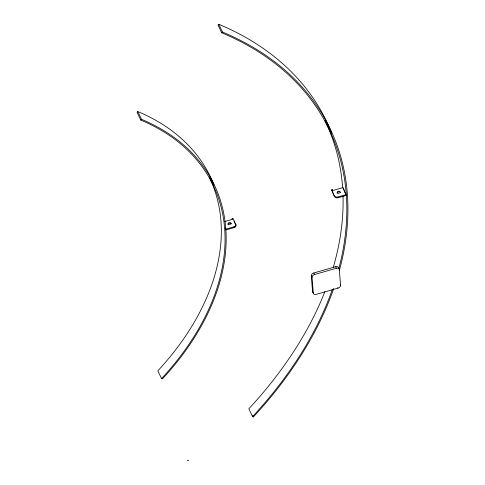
<?xml version="1.0" encoding="UTF-8"?>
<svg xmlns="http://www.w3.org/2000/svg" width="485" height="485" viewBox="0 0 485 485"><rect width="100%" height="100%" fill="white"/><g stroke="black" fill="none" stroke-linecap="round" stroke-linejoin="round"><path stroke-width="0.73" d="M188.035 460.265L188.028 460.344M187.834 460.489L187.956 460.562M137.795 111.562L137.067 112.35L140.808 120.116A265.495 176.613 -25.7 0 1 161.578 378.597L162.396 378.937A266.647 177.383 -25.7 0 0 141.529 119.328L137.795 111.562A266.647 177.383 -25.7 0 1 213.982 185.027M331.679 133.169A395.354 263.003 -25.7 0 0 218.717 24.25L217.989 25.032L221.73 32.798A394.202 262.233 -25.7 0 1 338.791 268.702M140.808 120.116L141.529 119.328M221.73 32.798L222.457 32.016L218.717 24.25M188.077 460.265L187.81 460.18M230.472 224.603L229.272 224.767M232.23 219.299L232.169 218.505L232.988 218.268L235.856 224.888A2.886 2.085 -4.6 0 1 234.061 227.617L225.883 229.957L225.21 227.895M331.655 189.962L332.474 189.732L332.849 190.508L342.931 187.61L346.363 195.394L338.184 197.741A2.886 2.085 -4.6 0 1 334.523 196.583L331.655 189.962L334.523 196.583M224.622 221.554L232.545 219.281L232.169 218.505M225.822 229.162L234 226.816A2.886 2.085 -4.6 0 0 235.789 224.094M334.462 195.788A2.886 2.085 -4.6 0 0 338.118 196.946L346.296 194.6M313.862 272.952L335.668 266.695A2.886 1.922 -25.7 0 1 338.554 267.902L339.3 269.454L340.579 285.35A2.886 1.922 -25.7 0 1 338.015 288.12L316.208 294.371A2.886 1.922 -25.7 0 1 313.322 293.17L312.576 291.618L311.297 275.722A2.886 1.922 -25.7 0 1 313.862 272.952L314.607 274.504A2.886 1.922 -25.7 0 0 312.043 277.274L313.322 293.17M314.607 274.504L336.414 268.253A2.886 1.922 -25.7 0 1 339.3 269.454M339.221 193.43L338.3 193.491M324.914 291.637A394.202 262.233 -25.7 0 1 248.835 408.825L252.576 416.591L253.394 416.93A395.354 263.003 -25.7 0 0 333.741 288.496M345.75 194.127L342.931 187.61M335.668 266.695L336.414 268.253M340.331 284.828L340.579 285.35M337.76 287.599L338.015 288.12M311.297 275.722L312.043 277.274M233.982 221.008L235.856 224.888M252.77 415.639L253.394 416.93M161.578 378.597L157.843 370.831A265.495 176.613 -25.7 0 0 209.502 177.595M338.118 196.946L338.184 197.741M337.239 193.188L337.202 192.794A1.588 1.146 -4.6 0 1 338.19 191.296A1.588 1.146 -4.6 0 1 340.203 191.933L340.27 192.727A1.588 1.146 -4.6 0 0 338.403 192.054A1.588 1.146 -4.6 0 0 337.196 193.369M332.474 189.732L332.54 190.526M234 226.816L234.061 227.617M228.168 224.646A1.588 1.146 -4.6 0 0 228.241 224.864L228.18 224.07A1.588 1.146 -4.6 0 1 229.162 222.573A1.588 1.146 -4.6 0 1 231.175 223.209L231.242 224.003A1.588 1.146 -4.6 0 0 229.526 223.306A1.588 1.146 -4.6 0 0 228.156 224.422M325.005 120.807A394.202 262.233 -25.7 0 1 342.628 187.774M343.034 196.346A394.202 262.233 -25.7 0 1 333.28 267.296M332.443 289.236A394.202 262.233 -25.7 0 1 252.576 416.591M222.457 32.016A395.354 263.003 -25.7 0 1 339.288 270.733M313.722 292.873A2.886 1.922 -25.7 0 1 313.268 292.685M312.91 292.4A2.886 1.922 -25.7 0 1 312.576 291.618"/></g></svg>
